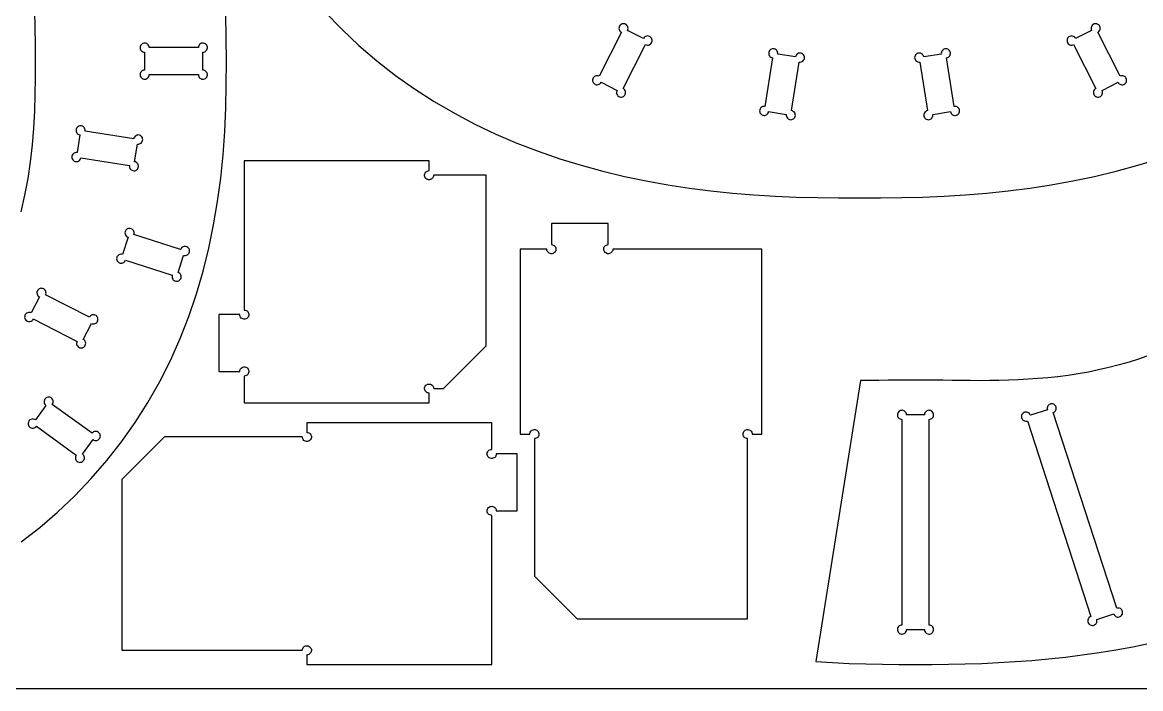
# Model space of a CAD drawing. Extents: x 0 to 2440, y -2940 to 1220.
# Drawn here: x 815 to 1601, y 0 to 468 of the extents above; entities that cross this region are included whole.
import ezdxf

# ---------------------------------------------------------------- set-up
doc = ezdxf.new("R2010")
doc.units = 0
doc.layers.add('CUT', color=1, linetype='Continuous')
doc.layers.add('REFERENCE-SHEET', color=8, linetype='Continuous')

msp = doc.modelspace()

# ---------------------------------------------------------------- linework, layer by layer
at = {"layer": 'CUT'}
for points in [[(813.79, 547.15), (816.48, 535.48), (818.69, 523.72), (820.44, 511.93), (821.78, 500.11), (822.75, 488.29), (823.38, 476.48), (823.74, 464.7), (823.88, 452.94), (823.9, 441.2), (823.88, 429.46), (823.74, 417.7), (823.38, 405.92), (822.75, 394.11), (821.78, 382.29), (820.44, 370.47), (818.69, 358.68), (816.48, 346.92), (813.79, 335.25)], [(814.1, 103.2), (827.17, 113.38), (839.77, 124.19), (851.86, 135.63), (863.4, 147.67), (874.35, 160.29), (884.66, 173.45), (894.31, 187.12), (903.27, 201.27), (911.53, 215.85), (919.07, 230.81), (925.88, 246.11), (931.98, 261.7), (937.37, 277.53), (942.07, 293.57), (946.09, 309.76), (949.46, 326.07), (952.22, 342.46), (954.41, 358.91), (956.06, 375.38), (957.22, 391.85), (957.95, 408.32), (958.31, 424.77), (958.4, 441.2), (958.31, 457.63), (957.95, 474.08)], [(1028, 475.67), (1039.54, 463.63), (1051.63, 452.19), (1064.23, 441.38), (1077.3, 431.2), (1090.78, 421.67), (1104.63, 412.78), (1118.8, 404.54), (1133.24, 396.94), (1147.9, 389.96), (1162.75, 383.59), (1177.74, 377.82), (1192.83, 372.61), (1208, 367.96), (1223.21, 363.82), (1238.45, 360.18), (1253.68, 357.01), (1268.89, 354.29), (1284.06, 351.98), (1299.19, 350.05), (1314.27, 348.49), (1329.3, 347.26), (1344.27, 346.33), (1359.19, 345.67), (1374.06, 345.26), (1388.89, 345.05), (1403.7, 345), (1418.51, 345.05), (1433.34, 345.26), (1448.21, 345.67), (1463.13, 346.33), (1478.1, 347.26), (1493.13, 348.49), (1508.21, 350.05), (1523.34, 351.98), (1538.51, 354.29), (1553.72, 357.01), (1568.95, 360.18), (1584.19, 363.82), (1599.4, 367.96), (1614.57, 372.61)], [(1607.7, 234.56), (1600.57, 231.99), (1593.4, 229.66), (1586.21, 227.57), (1579, 225.7), (1571.8, 224.05), (1564.61, 222.6), (1557.44, 221.34), (1550.31, 220.26), (1543.22, 219.35), (1536.17, 218.59), (1529.17, 217.97), (1522.23, 217.48), (1515.34, 217.1), (1508.51, 216.83), (1501.75, 216.66), (1495.04, 216.55), (1488.39, 216.52), (1481.79, 216.54), (1475.24, 216.6), (1468.74, 216.69), (1462.27, 216.79), (1455.84, 216.89), (1449.43, 216.96), (1443.04, 217), (1436.64, 216.96), (1430.23, 216.89), (1423.8, 216.79), (1417.34, 216.69), (1410.83, 216.6), (1404.29, 216.54), (1373, 19), (1384.73, 18.31), (1396.43, 17.78), (1408.11, 17.4), (1419.77, 17.16), (1431.41, 17.03), (1443.04, 17), (1454.67, 17.03), (1466.31, 17.16), (1477.97, 17.4), (1489.64, 17.78), (1501.35, 18.31), (1513.07, 19), (1524.83, 19.87), (1536.62, 20.93), (1548.44, 22.18), (1560.28, 23.65), (1572.14, 25.34), (1584.03, 27.27), (1595.93, 29.44), (1607.84, 31.87)]]:
    msp.add_lwpolyline(points, dxfattribs=at)
for points in [[(1240.54, 462.86), (1240.79, 463.5), (1240.89, 464.18), (1240.85, 464.86), (1240.66, 465.52), (1240.33, 466.12), (1239.89, 466.64), (1239.34, 467.06), (1238.72, 467.35), (1238.06, 467.5), (1237.37, 467.5), (1236.7, 467.36), (1236.08, 467.08), (1235.53, 466.67), (1235.08, 466.16), (1234.74, 465.56), (1234.55, 464.91), (1234.49, 464.23), (1234.59, 463.55), (1234.82, 462.9), (1235.19, 462.33), (1235.67, 461.84), (1236.24, 461.47), (1220.53, 430.64), (1219.89, 430.88), (1219.22, 430.98), (1218.53, 430.94), (1217.87, 430.75), (1217.27, 430.43), (1216.75, 429.98), (1216.34, 429.44), (1216.05, 428.82), (1215.9, 428.15), (1215.89, 427.47), (1216.03, 426.8), (1216.31, 426.17), (1216.72, 425.62), (1217.23, 425.17), (1217.83, 424.84), (1218.49, 424.64), (1219.17, 424.59), (1219.85, 424.68), (1220.49, 424.91), (1221.07, 425.28), (1221.56, 425.76), (1221.93, 426.33), (1233.16, 420.61), (1232.91, 419.97), (1232.81, 419.3), (1232.85, 418.61), (1233.04, 417.96), (1233.37, 417.35), (1233.81, 416.83), (1234.35, 416.42), (1234.98, 416.13), (1235.64, 415.98), (1236.33, 415.98), (1237, 416.12), (1237.62, 416.4), (1238.17, 416.8), (1238.62, 417.32), (1238.96, 417.91), (1239.15, 418.57), (1239.21, 419.25), (1239.11, 419.93), (1238.88, 420.57), (1238.51, 421.15), (1238.03, 421.64), (1237.46, 422.01), (1253.17, 452.84), (1253.81, 452.6), (1254.48, 452.49), (1255.17, 452.54), (1255.82, 452.73), (1256.43, 453.05), (1256.95, 453.49), (1257.36, 454.04), (1257.65, 454.66), (1257.8, 455.33), (1257.81, 456.01), (1257.66, 456.68), (1257.38, 457.3), (1256.98, 457.85), (1256.46, 458.31), (1255.87, 458.64), (1255.21, 458.84), (1254.53, 458.89), (1253.85, 458.8), (1253.21, 458.56), (1252.63, 458.2), (1252.14, 457.72), (1251.77, 457.14)], [(1555.63, 457.14), (1555.26, 457.72), (1554.77, 458.2), (1554.19, 458.56), (1553.55, 458.8), (1552.87, 458.89), (1552.19, 458.84), (1551.53, 458.64), (1550.94, 458.31), (1550.42, 457.85), (1550.02, 457.3), (1549.74, 456.68), (1549.59, 456.01), (1549.6, 455.33), (1549.75, 454.66), (1550.04, 454.04), (1550.45, 453.49), (1550.97, 453.05), (1551.58, 452.73), (1552.23, 452.54), (1552.92, 452.49), (1553.59, 452.6), (1554.23, 452.84), (1569.94, 422.01), (1569.37, 421.64), (1568.89, 421.15), (1568.52, 420.57), (1568.29, 419.93), (1568.19, 419.25), (1568.25, 418.57), (1568.44, 417.91), (1568.78, 417.32), (1569.23, 416.8), (1569.78, 416.4), (1570.4, 416.12), (1571.07, 415.98), (1571.76, 415.98), (1572.42, 416.13), (1573.05, 416.42), (1573.59, 416.83), (1574.03, 417.35), (1574.36, 417.96), (1574.55, 418.61), (1574.59, 419.3), (1574.49, 419.97), (1574.24, 420.61), (1585.47, 426.33), (1585.84, 425.76), (1586.33, 425.28), (1586.91, 424.91), (1587.55, 424.68), (1588.23, 424.59), (1588.91, 424.64), (1589.57, 424.84), (1590.17, 425.17), (1590.68, 425.62), (1591.09, 426.17), (1591.37, 426.8), (1591.51, 427.47), (1591.5, 428.15), (1591.35, 428.82), (1591.06, 429.44), (1590.65, 429.98), (1590.13, 430.43), (1589.53, 430.75), (1588.87, 430.94), (1588.18, 430.98), (1587.51, 430.88), (1586.87, 430.64), (1571.16, 461.47), (1571.73, 461.84), (1572.21, 462.33), (1572.58, 462.9), (1572.81, 463.55), (1572.91, 464.23), (1572.85, 464.91), (1572.66, 465.56), (1572.32, 466.16), (1571.87, 466.67), (1571.32, 467.08), (1570.7, 467.36), (1570.03, 467.5), (1569.34, 467.5), (1568.68, 467.35), (1568.06, 467.06), (1567.51, 466.64), (1567.07, 466.12), (1566.74, 465.52), (1566.55, 464.86), (1566.51, 464.18), (1566.61, 463.5), (1566.86, 462.86)], [(900.9, 434.9), (900.22, 434.83), (899.57, 434.61), (898.98, 434.26), (898.48, 433.8), (898.09, 433.23), (897.83, 432.6), (897.71, 431.93), (897.73, 431.24), (897.9, 430.58), (898.21, 429.97), (898.64, 429.44), (899.17, 429.01), (899.78, 428.7), (900.44, 428.53), (901.13, 428.51), (901.8, 428.63), (902.43, 428.89), (903, 429.28), (903.46, 429.78), (903.81, 430.37), (904.03, 431.02), (904.1, 431.7), (938.7, 431.7), (938.77, 431.02), (938.99, 430.37), (939.34, 429.78), (939.8, 429.28), (940.37, 428.89), (941, 428.63), (941.67, 428.51), (942.36, 428.53), (943.02, 428.7), (943.63, 429.01), (944.16, 429.44), (944.59, 429.97), (944.9, 430.58), (945.07, 431.24), (945.09, 431.93), (944.97, 432.6), (944.71, 433.23), (944.32, 433.8), (943.82, 434.26), (943.23, 434.61), (942.58, 434.83), (941.9, 434.9), (941.9, 447.5), (942.58, 447.57), (943.23, 447.79), (943.82, 448.14), (944.32, 448.6), (944.71, 449.17), (944.97, 449.8), (945.09, 450.47), (945.07, 451.16), (944.9, 451.82), (944.59, 452.43), (944.16, 452.96), (943.63, 453.39), (943.02, 453.7), (942.36, 453.87), (941.67, 453.89), (941, 453.77), (940.37, 453.51), (939.8, 453.12), (939.34, 452.62), (938.99, 452.03), (938.77, 451.38), (938.7, 450.7), (904.1, 450.7), (904.03, 451.38), (903.81, 452.03), (903.46, 452.62), (903, 453.12), (902.43, 453.51), (901.8, 453.77), (901.13, 453.89), (900.44, 453.87), (899.78, 453.7), (899.17, 453.39), (898.64, 452.96), (898.21, 452.43), (897.9, 451.82), (897.73, 451.16), (897.71, 450.47), (897.83, 449.8), (898.09, 449.17), (898.48, 448.6), (898.98, 448.14), (899.57, 447.79), (900.22, 447.57), (900.9, 447.5)], [(1346.16, 446.2), (1346.2, 446.89), (1346.09, 447.56), (1345.83, 448.2), (1345.45, 448.76), (1344.96, 449.24), (1344.37, 449.59), (1343.73, 449.82), (1343.05, 449.9), (1342.37, 449.84), (1341.72, 449.63), (1341.12, 449.29), (1340.61, 448.83), (1340.22, 448.28), (1339.95, 447.65), (1339.81, 446.98), (1339.83, 446.29), (1339.99, 445.63), (1340.29, 445.01), (1340.71, 444.47), (1341.23, 444.04), (1341.84, 443.72), (1342.5, 443.54), (1337.09, 409.37), (1336.41, 409.4), (1335.73, 409.29), (1335.1, 409.04), (1334.53, 408.66), (1334.06, 408.16), (1333.7, 407.58), (1333.47, 406.93), (1333.39, 406.25), (1333.45, 405.57), (1333.66, 404.92), (1334, 404.33), (1334.46, 403.82), (1335.02, 403.42), (1335.64, 403.15), (1336.32, 403.02), (1337, 403.03), (1337.66, 403.19), (1338.28, 403.49), (1338.82, 403.91), (1339.26, 404.44), (1339.57, 405.05), (1339.75, 405.71), (1352.19, 403.74), (1352.16, 403.05), (1352.27, 402.38), (1352.53, 401.74), (1352.91, 401.17), (1353.4, 400.7), (1353.98, 400.34), (1354.63, 400.12), (1355.31, 400.04), (1355.99, 400.1), (1356.64, 400.31), (1357.24, 400.65), (1357.74, 401.11), (1358.14, 401.66), (1358.41, 402.29), (1358.54, 402.96), (1358.53, 403.65), (1358.37, 404.31), (1358.07, 404.93), (1357.65, 405.47), (1357.12, 405.9), (1356.52, 406.22), (1355.86, 406.4), (1361.27, 440.57), (1361.95, 440.54), (1362.63, 440.65), (1363.26, 440.9), (1363.83, 441.28), (1364.3, 441.78), (1364.66, 442.36), (1364.89, 443.01), (1364.97, 443.68), (1364.91, 444.37), (1364.7, 445.02), (1364.36, 445.61), (1363.9, 446.12), (1363.34, 446.52), (1362.71, 446.79), (1362.04, 446.92), (1361.36, 446.9), (1360.69, 446.74), (1360.08, 446.45), (1359.54, 446.03), (1359.1, 445.5), (1358.79, 444.89), (1358.61, 444.23)], [(1448.79, 444.23), (1448.61, 444.89), (1448.3, 445.5), (1447.86, 446.03), (1447.32, 446.45), (1446.71, 446.74), (1446.04, 446.9), (1445.36, 446.92), (1444.69, 446.79), (1444.06, 446.52), (1443.5, 446.12), (1443.04, 445.61), (1442.7, 445.02), (1442.49, 444.37), (1442.43, 443.68), (1442.51, 443.01), (1442.74, 442.36), (1443.1, 441.78), (1443.57, 441.28), (1444.14, 440.9), (1444.77, 440.65), (1445.45, 440.54), (1446.13, 440.57), (1451.54, 406.4), (1450.88, 406.22), (1450.28, 405.9), (1449.75, 405.47), (1449.33, 404.93), (1449.03, 404.31), (1448.87, 403.65), (1448.86, 402.96), (1448.99, 402.29), (1449.26, 401.66), (1449.66, 401.11), (1450.16, 400.65), (1450.76, 400.31), (1451.41, 400.1), (1452.09, 400.04), (1452.77, 400.12), (1453.42, 400.34), (1454, 400.7), (1454.49, 401.17), (1454.87, 401.74), (1455.13, 402.38), (1455.24, 403.05), (1455.21, 403.74), (1467.65, 405.71), (1467.83, 405.05), (1468.14, 404.44), (1468.58, 403.91), (1469.12, 403.49), (1469.74, 403.19), (1470.4, 403.03), (1471.08, 403.02), (1471.76, 403.15), (1472.38, 403.42), (1472.94, 403.82), (1473.4, 404.33), (1473.74, 404.92), (1473.95, 405.57), (1474.01, 406.25), (1473.93, 406.93), (1473.7, 407.58), (1473.34, 408.16), (1472.87, 408.66), (1472.3, 409.04), (1471.67, 409.29), (1470.99, 409.4), (1470.31, 409.37), (1464.9, 443.54), (1465.56, 443.72), (1466.17, 444.04), (1466.69, 444.47), (1467.11, 445.01), (1467.41, 445.63), (1467.57, 446.29), (1467.59, 446.98), (1467.45, 447.65), (1467.18, 448.28), (1466.79, 448.83), (1466.28, 449.29), (1465.68, 449.63), (1465.03, 449.84), (1464.35, 449.9), (1463.67, 449.82), (1463.03, 449.59), (1462.44, 449.24), (1461.95, 448.76), (1461.57, 448.2), (1461.31, 447.56), (1461.2, 446.89), (1461.24, 446.2)], [(853.42, 376.9), (852.74, 376.93), (852.06, 376.82), (851.43, 376.57), (850.86, 376.18), (850.39, 375.69), (850.03, 375.11), (849.8, 374.46), (849.72, 373.78), (849.79, 373.1), (849.99, 372.45), (850.33, 371.86), (850.79, 371.35), (851.35, 370.95), (851.98, 370.68), (852.65, 370.55), (853.33, 370.56), (854, 370.72), (854.61, 371.02), (855.15, 371.44), (855.59, 371.97), (855.9, 372.58), (856.08, 373.24), (890.26, 367.82), (890.22, 367.14), (890.33, 366.46), (890.59, 365.83), (890.97, 365.26), (891.46, 364.79), (892.05, 364.43), (892.69, 364.21), (893.37, 364.12), (894.05, 364.19), (894.7, 364.39), (895.3, 364.73), (895.8, 365.19), (896.2, 365.75), (896.47, 366.38), (896.6, 367.05), (896.59, 367.73), (896.43, 368.4), (896.13, 369.01), (895.71, 369.55), (895.18, 369.99), (894.58, 370.3), (893.92, 370.48), (895.89, 382.93), (896.57, 382.89), (897.25, 383.01), (897.88, 383.26), (898.45, 383.64), (898.92, 384.13), (899.28, 384.72), (899.51, 385.36), (899.59, 386.04), (899.53, 386.72), (899.32, 387.38), (898.98, 387.97), (898.52, 388.48), (897.96, 388.87), (897.33, 389.15), (896.66, 389.28), (895.98, 389.26), (895.31, 389.1), (894.7, 388.8), (894.16, 388.38), (893.72, 387.86), (893.41, 387.25), (893.23, 386.59), (859.05, 392), (859.09, 392.68), (858.98, 393.36), (858.72, 394), (858.34, 394.56), (857.85, 395.04), (857.26, 395.39), (856.62, 395.62), (855.94, 395.7), (855.26, 395.64), (854.61, 395.43), (854.01, 395.09), (853.51, 394.63), (853.11, 394.08), (852.84, 393.45), (852.71, 392.78), (852.72, 392.09), (852.88, 391.43), (853.18, 390.81), (853.6, 390.27), (854.13, 389.84), (854.73, 389.52), (855.39, 389.34)], [(971, 371), (971, 266.2), (971.68, 266.13), (972.33, 265.91), (972.92, 265.56), (973.42, 265.1), (973.81, 264.53), (974.07, 263.9), (974.19, 263.23), (974.17, 262.54), (974, 261.88), (973.69, 261.27), (973.26, 260.74), (972.73, 260.31), (972.12, 260), (971.46, 259.83), (970.77, 259.81), (970.1, 259.93), (969.47, 260.19), (968.9, 260.58), (968.44, 261.08), (968.09, 261.67), (967.87, 262.32), (967.8, 263), (953, 263), (953, 223), (967.8, 223), (967.87, 223.68), (968.09, 224.33), (968.44, 224.92), (968.9, 225.42), (969.47, 225.81), (970.1, 226.07), (970.77, 226.19), (971.46, 226.17), (972.12, 226), (972.73, 225.69), (973.26, 225.26), (973.69, 224.73), (974, 224.12), (974.17, 223.46), (974.19, 222.77), (974.07, 222.1), (973.81, 221.47), (973.42, 220.9), (972.92, 220.44), (972.33, 220.09), (971.68, 219.87), (971, 219.8), (971, 201), (1101, 201), (1101, 207.8), (1100.32, 207.87), (1099.67, 208.09), (1099.08, 208.44), (1098.58, 208.9), (1098.19, 209.47), (1097.93, 210.1), (1097.81, 210.77), (1097.83, 211.46), (1098, 212.12), (1098.31, 212.73), (1098.74, 213.26), (1099.27, 213.69), (1099.88, 214), (1100.54, 214.17), (1101.23, 214.19), (1101.9, 214.07), (1102.53, 213.81), (1103.1, 213.42), (1103.56, 212.92), (1103.91, 212.33), (1104.13, 211.68), (1104.2, 211), (1111, 211), (1141, 241), (1141, 361), (1104.2, 361), (1104.13, 360.32), (1103.91, 359.67), (1103.56, 359.08), (1103.1, 358.58), (1102.53, 358.19), (1101.9, 357.93), (1101.23, 357.81), (1100.54, 357.83), (1099.88, 358), (1099.27, 358.31), (1098.74, 358.74), (1098.31, 359.27), (1098, 359.88), (1097.83, 360.54), (1097.81, 361.23), (1097.93, 361.9), (1098.19, 362.53), (1098.58, 363.1), (1099.08, 363.56), (1099.67, 363.91), (1100.32, 364.13), (1101, 364.2), (1101, 371)], [(885.43, 305.34), (884.76, 305.48), (884.08, 305.48), (883.41, 305.33), (882.79, 305.04), (882.25, 304.63), (881.8, 304.11), (881.48, 303.5), (881.29, 302.85), (881.25, 302.16), (881.35, 301.49), (881.59, 300.85), (881.97, 300.28), (882.46, 299.79), (883.03, 299.43), (883.68, 299.19), (884.35, 299.1), (885.04, 299.16), (885.69, 299.35), (886.29, 299.69), (886.8, 300.14), (887.21, 300.69), (887.49, 301.31), (920.4, 290.62), (920.25, 289.95), (920.26, 289.27), (920.41, 288.6), (920.7, 287.98), (921.11, 287.43), (921.63, 286.99), (922.24, 286.67), (922.89, 286.48), (923.58, 286.43), (924.25, 286.54), (924.89, 286.78), (925.46, 287.15), (925.94, 287.64), (926.31, 288.22), (926.54, 288.86), (926.64, 289.54), (926.58, 290.22), (926.39, 290.88), (926.05, 291.47), (925.6, 291.99), (925.05, 292.39), (924.43, 292.67), (928.32, 304.66), (928.99, 304.52), (929.67, 304.52), (930.34, 304.67), (930.96, 304.96), (931.51, 305.37), (931.95, 305.89), (932.28, 306.5), (932.46, 307.16), (932.51, 307.84), (932.41, 308.51), (932.16, 309.15), (931.79, 309.73), (931.3, 310.21), (930.72, 310.57), (930.08, 310.81), (929.4, 310.9), (928.72, 310.85), (928.06, 310.65), (927.47, 310.32), (926.95, 309.86), (926.55, 309.31), (926.27, 308.69), (893.36, 319.38), (893.5, 320.05), (893.5, 320.74), (893.35, 321.4), (893.06, 322.02), (892.64, 322.57), (892.12, 323.01), (891.52, 323.34), (890.86, 323.52), (890.18, 323.57), (889.5, 323.47), (888.86, 323.22), (888.29, 322.85), (887.81, 322.36), (887.45, 321.78), (887.21, 321.14), (887.12, 320.46), (887.17, 319.78), (887.37, 319.13), (887.7, 318.53), (888.15, 318.01), (888.7, 317.61), (889.33, 317.33)], [(1335, 309), (1230.2, 309), (1230.13, 308.32), (1229.91, 307.67), (1229.56, 307.08), (1229.1, 306.58), (1228.53, 306.19), (1227.9, 305.93), (1227.23, 305.81), (1226.54, 305.83), (1225.88, 306), (1225.27, 306.31), (1224.74, 306.74), (1224.31, 307.27), (1224, 307.88), (1223.83, 308.54), (1223.81, 309.23), (1223.93, 309.9), (1224.19, 310.53), (1224.58, 311.1), (1225.08, 311.56), (1225.67, 311.91), (1226.32, 312.13), (1227, 312.2), (1227, 327), (1187, 327), (1187, 312.2), (1187.68, 312.13), (1188.33, 311.91), (1188.92, 311.56), (1189.42, 311.1), (1189.81, 310.53), (1190.07, 309.9), (1190.19, 309.23), (1190.17, 308.54), (1190, 307.88), (1189.69, 307.27), (1189.26, 306.74), (1188.73, 306.31), (1188.12, 306), (1187.46, 305.83), (1186.77, 305.81), (1186.1, 305.93), (1185.47, 306.19), (1184.9, 306.58), (1184.44, 307.08), (1184.09, 307.67), (1183.87, 308.32), (1183.8, 309), (1165, 309), (1165, 179), (1171.8, 179), (1171.87, 179.68), (1172.09, 180.33), (1172.44, 180.92), (1172.9, 181.42), (1173.47, 181.81), (1174.1, 182.07), (1174.77, 182.19), (1175.46, 182.17), (1176.12, 182), (1176.73, 181.69), (1177.26, 181.26), (1177.69, 180.73), (1178, 180.12), (1178.17, 179.46), (1178.19, 178.77), (1178.07, 178.1), (1177.81, 177.47), (1177.42, 176.9), (1176.92, 176.44), (1176.33, 176.09), (1175.68, 175.87), (1175, 175.8), (1175, 79), (1205, 49), (1325, 49), (1325, 175.8), (1324.32, 175.87), (1323.67, 176.09), (1323.08, 176.44), (1322.58, 176.9), (1322.19, 177.47), (1321.93, 178.1), (1321.81, 178.77), (1321.83, 179.46), (1322, 180.12), (1322.31, 180.73), (1322.74, 181.26), (1323.27, 181.69), (1323.88, 182), (1324.54, 182.17), (1325.23, 182.19), (1325.9, 182.07), (1326.53, 181.81), (1327.1, 181.42), (1327.56, 180.92), (1327.91, 180.33), (1328.13, 179.68), (1328.2, 179), (1335, 179)], [(821.2, 264.2), (820.56, 264.45), (819.88, 264.55), (819.2, 264.51), (818.54, 264.32), (817.94, 263.99), (817.42, 263.55), (817, 263.01), (816.72, 262.39), (816.57, 261.72), (816.56, 261.03), (816.7, 260.36), (816.98, 259.74), (817.39, 259.19), (817.9, 258.74), (818.5, 258.41), (819.15, 258.21), (819.84, 258.15), (820.51, 258.25), (821.16, 258.48), (821.73, 258.85), (822.22, 259.33), (822.6, 259.9), (853.42, 244.19), (853.18, 243.55), (853.08, 242.88), (853.12, 242.19), (853.31, 241.54), (853.63, 240.93), (854.08, 240.41), (854.62, 240), (855.24, 239.71), (855.91, 239.56), (856.59, 239.56), (857.26, 239.7), (857.89, 239.98), (858.44, 240.38), (858.89, 240.9), (859.22, 241.49), (859.42, 242.15), (859.47, 242.83), (859.38, 243.51), (859.15, 244.15), (858.78, 244.73), (858.3, 245.22), (857.73, 245.59), (863.45, 256.82), (864.09, 256.57), (864.76, 256.47), (865.45, 256.52), (866.1, 256.7), (866.71, 257.03), (867.23, 257.47), (867.64, 258.02), (867.93, 258.64), (868.08, 259.3), (868.09, 259.99), (867.94, 260.66), (867.66, 261.28), (867.26, 261.83), (866.75, 262.28), (866.15, 262.62), (865.49, 262.81), (864.81, 262.87), (864.13, 262.77), (863.49, 262.54), (862.91, 262.17), (862.42, 261.69), (862.05, 261.12), (831.22, 276.83), (831.46, 277.47), (831.57, 278.15), (831.52, 278.83), (831.34, 279.49), (831.01, 280.09), (830.57, 280.61), (830.02, 281.02), (829.4, 281.31), (828.73, 281.46), (828.05, 281.47), (827.38, 281.33), (826.76, 281.05), (826.21, 280.64), (825.75, 280.13), (825.42, 279.53), (825.23, 278.87), (825.17, 278.19), (825.26, 277.51), (825.5, 276.87), (825.86, 276.29), (826.34, 275.8), (826.92, 275.43)], [(824.12, 188.99), (823.53, 189.33), (822.88, 189.53), (822.2, 189.6), (821.52, 189.51), (820.87, 189.29), (820.29, 188.93), (819.79, 188.46), (819.41, 187.89), (819.16, 187.26), (819.05, 186.58), (819.08, 185.9), (819.26, 185.24), (819.58, 184.63), (820.01, 184.1), (820.55, 183.68), (821.17, 183.38), (821.83, 183.22), (822.52, 183.21), (823.19, 183.34), (823.82, 183.61), (824.37, 184.01), (824.83, 184.52), (852.82, 164.18), (852.48, 163.59), (852.28, 162.93), (852.21, 162.25), (852.3, 161.57), (852.52, 160.93), (852.88, 160.34), (853.35, 159.85), (853.92, 159.47), (854.55, 159.22), (855.23, 159.1), (855.91, 159.14), (856.57, 159.32), (857.18, 159.63), (857.71, 160.07), (858.13, 160.61), (858.43, 161.22), (858.59, 161.89), (858.6, 162.57), (858.47, 163.24), (858.2, 163.87), (857.8, 164.43), (857.29, 164.89), (864.7, 175.08), (865.29, 174.74), (865.94, 174.53), (866.63, 174.47), (867.31, 174.55), (867.95, 174.78), (868.53, 175.14), (869.03, 175.61), (869.41, 176.18), (869.66, 176.81), (869.78, 177.49), (869.74, 178.17), (869.56, 178.83), (869.25, 179.44), (868.81, 179.96), (868.27, 180.39), (867.66, 180.68), (866.99, 180.84), (866.31, 180.86), (865.64, 180.73), (865.01, 180.46), (864.45, 180.06), (863.99, 179.55), (836, 199.89), (836.34, 200.48), (836.55, 201.13), (836.61, 201.81), (836.53, 202.49), (836.3, 203.14), (835.94, 203.72), (835.47, 204.22), (834.9, 204.6), (834.27, 204.85), (833.59, 204.96), (832.91, 204.93), (832.25, 204.75), (831.64, 204.44), (831.12, 204), (830.69, 203.46), (830.4, 202.84), (830.24, 202.18), (830.22, 201.5), (830.35, 200.82), (830.62, 200.2), (831.02, 199.64), (831.53, 199.18)], [(1523.81, 192.23), (1523.53, 192.85), (1523.12, 193.41), (1522.61, 193.86), (1522.01, 194.19), (1521.35, 194.39), (1520.67, 194.44), (1519.99, 194.35), (1519.35, 194.11), (1518.77, 193.75), (1518.29, 193.27), (1517.91, 192.69), (1517.67, 192.06), (1517.57, 191.38), (1517.61, 190.7), (1517.8, 190.04), (1518.12, 189.44), (1518.57, 188.92), (1519.11, 188.5), (1519.73, 188.21), (1520.4, 188.06), (1521.08, 188.06), (1521.75, 188.2), (1566.44, 50.68), (1565.81, 50.4), (1565.26, 49.99), (1564.81, 49.48), (1564.48, 48.88), (1564.28, 48.22), (1564.23, 47.54), (1564.32, 46.86), (1564.55, 46.22), (1564.92, 45.64), (1565.4, 45.15), (1565.97, 44.78), (1566.61, 44.54), (1567.29, 44.44), (1567.97, 44.48), (1568.63, 44.67), (1569.23, 44.99), (1569.75, 45.44), (1570.17, 45.98), (1570.45, 46.6), (1570.6, 47.27), (1570.61, 47.95), (1570.47, 48.62), (1582.45, 52.51), (1582.73, 51.89), (1583.14, 51.34), (1583.65, 50.89), (1584.25, 50.56), (1584.9, 50.36), (1585.59, 50.3), (1586.26, 50.4), (1586.91, 50.63), (1587.48, 51), (1587.97, 51.48), (1588.35, 52.05), (1588.59, 52.69), (1588.69, 53.37), (1588.65, 54.05), (1588.46, 54.71), (1588.14, 55.31), (1587.69, 55.83), (1587.15, 56.24), (1586.53, 56.53), (1585.86, 56.68), (1585.18, 56.69), (1584.51, 56.55), (1539.82, 194.07), (1540.45, 194.35), (1541, 194.76), (1541.45, 195.27), (1541.78, 195.87), (1541.98, 196.52), (1542.03, 197.2), (1541.94, 197.88), (1541.71, 198.52), (1541.34, 199.1), (1540.86, 199.59), (1540.29, 199.96), (1539.65, 200.21), (1538.97, 200.31), (1538.29, 200.27), (1537.63, 200.08), (1537.03, 199.75), (1536.51, 199.31), (1536.09, 198.77), (1535.8, 198.15), (1535.65, 197.48), (1535.65, 196.79), (1535.79, 196.12)], [(1436.74, 192.5), (1436.66, 193.18), (1436.45, 193.83), (1436.1, 194.42), (1435.63, 194.92), (1435.07, 195.31), (1434.44, 195.57), (1433.77, 195.69), (1433.08, 195.67), (1432.42, 195.5), (1431.81, 195.19), (1431.27, 194.76), (1430.85, 194.23), (1430.54, 193.62), (1430.37, 192.96), (1430.35, 192.27), (1430.47, 191.6), (1430.73, 190.97), (1431.12, 190.4), (1431.62, 189.94), (1432.21, 189.59), (1432.86, 189.37), (1433.54, 189.3), (1433.54, 44.7), (1432.86, 44.63), (1432.21, 44.41), (1431.62, 44.06), (1431.12, 43.6), (1430.73, 43.03), (1430.47, 42.4), (1430.35, 41.73), (1430.37, 41.04), (1430.54, 40.38), (1430.85, 39.77), (1431.27, 39.24), (1431.81, 38.81), (1432.42, 38.5), (1433.08, 38.33), (1433.77, 38.31), (1434.44, 38.43), (1435.07, 38.69), (1435.63, 39.08), (1436.1, 39.58), (1436.45, 40.17), (1436.66, 40.82), (1436.74, 41.5), (1449.34, 41.5), (1449.41, 40.82), (1449.63, 40.17), (1449.98, 39.58), (1450.44, 39.08), (1451, 38.69), (1451.64, 38.43), (1452.31, 38.31), (1452.99, 38.33), (1453.66, 38.5), (1454.27, 38.81), (1454.8, 39.24), (1455.23, 39.77), (1455.54, 40.38), (1455.7, 41.04), (1455.73, 41.73), (1455.61, 42.4), (1455.35, 43.03), (1454.96, 43.6), (1454.46, 44.06), (1453.87, 44.41), (1453.22, 44.63), (1452.54, 44.7), (1452.54, 189.3), (1453.22, 189.37), (1453.87, 189.59), (1454.46, 189.94), (1454.96, 190.4), (1455.35, 190.97), (1455.61, 191.6), (1455.73, 192.27), (1455.7, 192.96), (1455.54, 193.62), (1455.23, 194.23), (1454.8, 194.76), (1454.27, 195.19), (1453.66, 195.5), (1452.99, 195.67), (1452.31, 195.69), (1451.64, 195.57), (1451, 195.31), (1450.44, 194.92), (1449.98, 194.42), (1449.63, 193.83), (1449.41, 193.18), (1449.34, 192.5)], [(1145, 17), (1145, 121.8), (1144.32, 121.87), (1143.67, 122.09), (1143.08, 122.44), (1142.58, 122.9), (1142.19, 123.47), (1141.93, 124.1), (1141.81, 124.77), (1141.83, 125.46), (1142, 126.12), (1142.31, 126.73), (1142.74, 127.26), (1143.27, 127.69), (1143.88, 128), (1144.54, 128.17), (1145.23, 128.19), (1145.9, 128.07), (1146.53, 127.81), (1147.1, 127.42), (1147.56, 126.92), (1147.91, 126.33), (1148.13, 125.68), (1148.2, 125), (1163, 125), (1163, 165), (1148.2, 165), (1148.13, 164.32), (1147.91, 163.67), (1147.56, 163.08), (1147.1, 162.58), (1146.53, 162.19), (1145.9, 161.93), (1145.23, 161.81), (1144.54, 161.83), (1143.88, 162), (1143.27, 162.31), (1142.74, 162.74), (1142.31, 163.27), (1142, 163.88), (1141.83, 164.54), (1141.81, 165.23), (1141.93, 165.9), (1142.19, 166.53), (1142.58, 167.1), (1143.08, 167.56), (1143.67, 167.91), (1144.32, 168.13), (1145, 168.2), (1145, 187), (1015, 187), (1015, 180.2), (1015.68, 180.13), (1016.33, 179.91), (1016.92, 179.56), (1017.42, 179.1), (1017.81, 178.53), (1018.07, 177.9), (1018.19, 177.23), (1018.17, 176.54), (1018, 175.88), (1017.69, 175.27), (1017.26, 174.74), (1016.73, 174.31), (1016.12, 174), (1015.46, 173.83), (1014.77, 173.81), (1014.1, 173.93), (1013.47, 174.19), (1012.9, 174.58), (1012.44, 175.08), (1012.09, 175.67), (1011.87, 176.32), (1011.8, 177), (915, 177), (885, 147), (885, 27), (1011.8, 27), (1011.87, 27.68), (1012.09, 28.33), (1012.44, 28.92), (1012.9, 29.42), (1013.47, 29.81), (1014.1, 30.07), (1014.77, 30.19), (1015.46, 30.17), (1016.12, 30), (1016.73, 29.69), (1017.26, 29.26), (1017.69, 28.73), (1018, 28.12), (1018.17, 27.46), (1018.19, 26.77), (1018.07, 26.1), (1017.81, 25.47), (1017.42, 24.9), (1016.92, 24.44), (1016.33, 24.09), (1015.68, 23.87), (1015, 23.8), (1015, 17)]]:
    msp.add_lwpolyline(points, close=True, dxfattribs=at)
at = {"layer": 'REFERENCE-SHEET'}
msp.add_lwpolyline([(0, 0), (2440, 0), (2440, 1220), (0, 1220)], close=True, dxfattribs=at)

doc.saveas('drawing.dxf')
